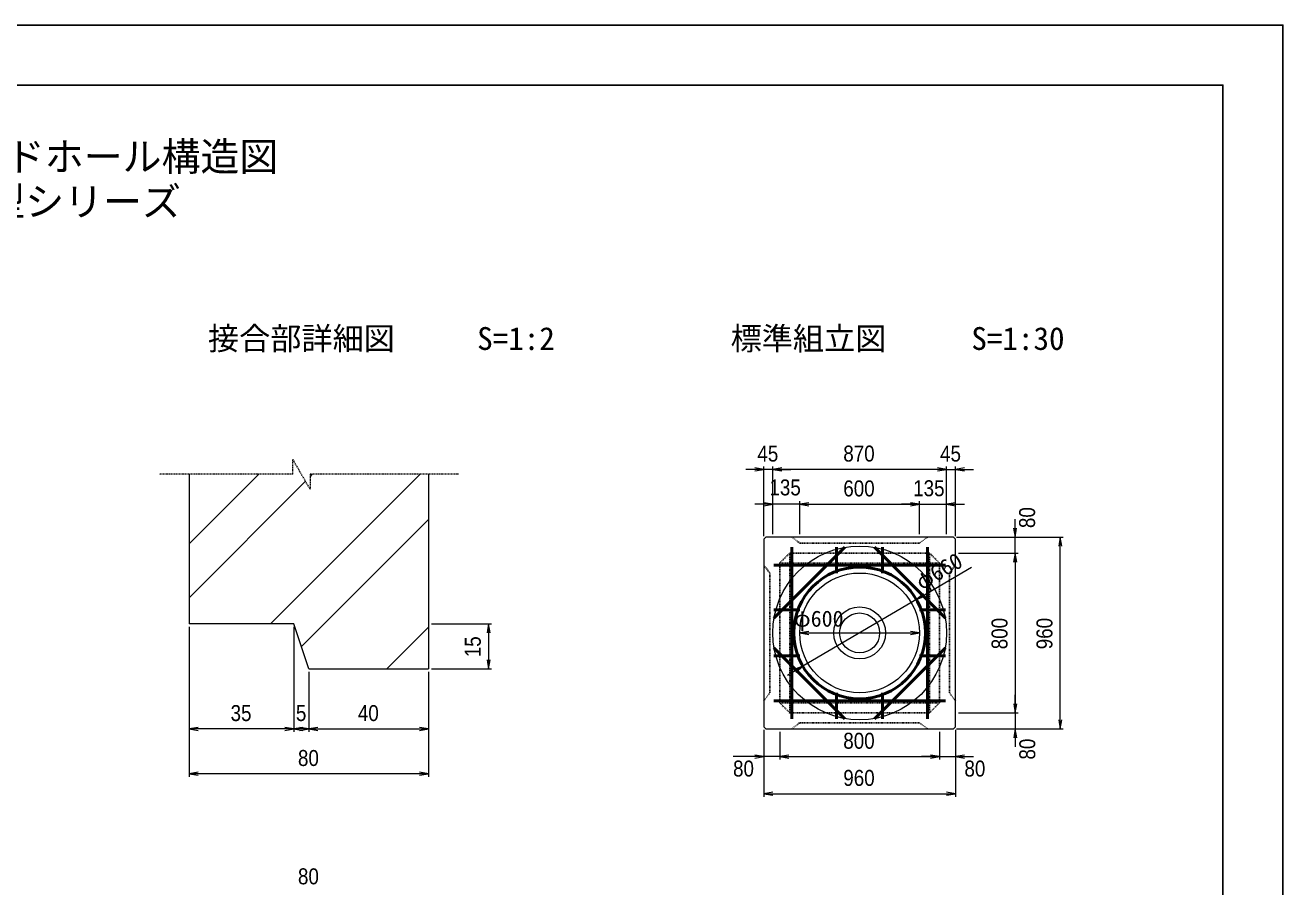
# Model space of a CAD drawing. Units: millimetres, scale not verified. Extents: x -210 to 210, y -148 to 148.
# Drawn here: x 0 to 210, y 4.7 to 148.5 of the extents above; entities that cross this region are included whole.
import ezdxf
from ezdxf.enums import TextEntityAlignment as Align

# ---------------------------------------------------------------- set-up
doc = ezdxf.new("R2010")
doc.units = ezdxf.units.MM
doc.linetypes.add('USER1', pattern=[12.95, 6.35, -3.175, 0.25, -3.175])
doc.linetypes.add('USER2', pattern=[4.7625, 3.175, -1.5875])
doc.layers.add('0-0', color=7, linetype='Continuous')
for name, color, linetype, lineweight in [('0-1_0', 9, 'Continuous', 25), ('0-2_dims', 2, 'Continuous', 13), ('0-3_pen1実線', 4, 'Continuous', 13), ('0-5_pen3実線', 7, 'Continuous', 18), ('0-6_pen4実線', 6, 'Continuous', 25), ('0-7_pen1一点', 4, 'USER1', 13), ('0-8_pen2破線', 3, 'USER2', 25), ('0-9_鉄筋１', 7, 'Continuous', 50), ('0-A_鉄筋２', 7, 'Continuous', 50), ('0-C_鉄筋', 7, 'Continuous', 50)]:
    doc.layers.add(name, color=color, linetype=linetype, lineweight=lineweight)
doc.styles.add('ＭＳ ゴシック', font='')
doc.styles.add('ＭＳ Ｐゴシック', font='')
doc.styles.get('ＭＳ ゴシック').set_extended_font_data('MS Gothic')
doc.styles.get('ＭＳ Ｐゴシック').set_extended_font_data('MS PGothic')

# ---------------------------------------------------------------- blocks, each defined once
blk = doc.blocks.new('部分図 1')
at = {"layer": '0-1_0'}
blk.add_lwpolyline([(0, 0), (12600, 0), (12600, 8910), (0, 8910)], close=True, dxfattribs=at)
at = {"layer": '0-2_dims'}
for p, q in [((10000, 6686), (9910, 6686)), ((10000, 6352), (10000, 6701)), ((10045, 6686), (10000, 6686)), ((10045, 6362), (10045, 6701)), ((10045, 6362), (10045, 6701)), ((10045, 6686), (10135, 6686)), ((10915, 6686), (10045, 6686)), ((10915, 6686), (10825, 6686)), ((10915, 6362), (10915, 6701)), ((10915, 6362), (10915, 6701)), ((10915, 6686), (10960, 6686)), ((10960, 6352), (10960, 6701)), ((10960, 6686), (11050, 6686)), ((10045, 6511.58), (9955, 6511.58)), ((10045, 6362), (10045, 6526.58)), ((10180, 6511.58), (10045, 6511.58)), ((10180, 6362), (10180, 6526.58)), ((10180, 6362), (10180, 6526.58)), ((10180, 6511.58), (10780, 6511.58)), ((10180, 6511.58), (10270, 6511.58)), ((10780, 6511.58), (10690, 6511.58)), ((10780, 6362), (10780, 6526.58)), ((10780, 6362), (10780, 6526.58)), ((10780, 6511.58), (10915, 6511.58)), ((10915, 6362), (10915, 6526.58)), ((10915, 6511.58), (11005, 6511.58)), ((11258.74, 6347), (11258.74, 6437)), ((10965, 6347), (11499.69, 6347)), ((10965, 6347), (11273.74, 6347)), ((11258.74, 6267), (11258.74, 6347)), ((11484.69, 5387), (11484.69, 6347)), ((10975, 6267), (11274.69, 6267)), ((10975, 6267), (11273.74, 6267)), ((11258.74, 6267), (11258.74, 6177)), ((11259.69, 6267), (11259.69, 5467)), ((7121.08, 5897.4), (7121.08, 5371.73)), ((7121.08, 5897.4), (7121.08, 5146.73)), ((7646.08, 5897.4), (7646.08, 5371.73)), ((7646.08, 5897.4), (7646.08, 5371.73)), ((8336.08, 5912.4), (8636.18, 5912.4)), ((8621.18, 5912.4), (8621.18, 5687.4)), ((7721.08, 5672.4), (7721.08, 5371.73)), ((7721.08, 5672.4), (7721.08, 5371.73)), ((8321.08, 5672.4), (8321.08, 5371.73)), ((8321.08, 5672.4), (8321.08, 5146.73)), ((8336.08, 5687.4), (8636.18, 5687.4)), ((11259.69, 5467), (11259.69, 5557)), ((10975, 5467), (11274.69, 5467)), ((10975, 5467), (11274.69, 5467)), ((11259.69, 5467), (11259.69, 5387)), ((7646.08, 5386.73), (7121.08, 5386.73)), ((7721.08, 5386.73), (7646.08, 5386.73)), ((7721.08, 5386.73), (8321.08, 5386.73)), ((10000, 5382), (10000, 5047)), ((10000, 5382), (10000, 5233.08)), ((10080, 5372), (10080, 5233.09)), ((10080, 5372), (10080, 5233.08)), ((10880, 5372), (10880, 5233.09)), ((10880, 5372), (10880, 5233.09)), ((10960, 5382), (10960, 5047)), ((10960, 5382), (10960, 5233.09)), ((10965, 5387), (11274.69, 5387)), ((10965, 5387), (11499.69, 5387)), ((11259.69, 5387), (11259.69, 5297)), ((10000, 5248.08), (9845.91, 5248.08)), ((10080, 5248.08), (10000, 5248.08)), ((10080, 5248.09), (10880, 5248.09)), ((10080, 5248.08), (10170, 5248.08)), ((10880, 5248.09), (10790, 5248.09)), ((10880, 5248.09), (10960, 5248.09)), ((10960, 5248.09), (11050, 5248.09)), ((8321.08, 5161.73), (7121.08, 5161.73)), ((10000, 5062), (10960, 5062))]:
    blk.add_line(p, q, dxfattribs=at)
at = {"layer": '0-2_dims', "lineweight": 18}
for p, q in [((10764.5, 6034.21), (11040.39, 6196.35)), ((10764.5, 6034.21), (10195.5, 5699.79)), ((10180, 5867), (10780, 5867)), ((10195.5, 5699.79), (10117.91, 5654.19))]:
    blk.add_line(p, q, dxfattribs=at)
at = {"layer": '0-2_dims'}
for points in [[(9955, 6678.5), (10000, 6686), (9955, 6693.5)], [(10090, 6693.5), (10045, 6686), (10090, 6678.5)], [(10090, 6693.5), (10045, 6686), (10090, 6678.5)], [(10870, 6678.5), (10915, 6686), (10870, 6693.5)], [(10870, 6678.5), (10915, 6686), (10870, 6693.5)], [(11005, 6693.5), (10960, 6686), (11005, 6678.5)], [(10000, 6504.08), (10045, 6511.58), (10000, 6519.08)], [(10225, 6519.08), (10180, 6511.58), (10225, 6504.08)], [(10225, 6519.08), (10180, 6511.58), (10225, 6504.08)], [(10735, 6504.08), (10780, 6511.58), (10735, 6519.08)], [(10735, 6504.08), (10780, 6511.58), (10735, 6519.08)], [(10960, 6519.08), (10915, 6511.58), (10960, 6504.08)], [(11251.24, 6392), (11258.74, 6347), (11266.24, 6392)], [(11492.19, 6302), (11484.69, 6347), (11477.19, 6302)], [(11266.24, 6222), (11258.74, 6267), (11251.24, 6222)], [(11267.19, 6222), (11259.69, 6267), (11252.19, 6222)], [(8628.68, 5867.4), (8621.18, 5912.4), (8613.68, 5867.4)], [(8613.68, 5732.4), (8621.18, 5687.4), (8628.68, 5732.4)], [(11252.19, 5512), (11259.69, 5467), (11267.19, 5512)], [(11252.19, 5512), (11259.69, 5467), (11267.19, 5512)], [(11477.19, 5432), (11484.69, 5387), (11492.19, 5432)], [(7166.08, 5394.23), (7121.08, 5386.73), (7166.08, 5379.23)], [(7601.08, 5379.23), (7646.08, 5386.73), (7601.08, 5394.23)], [(7691.08, 5394.23), (7646.08, 5386.73), (7691.08, 5379.23)], [(7676.08, 5379.23), (7721.08, 5386.73), (7676.08, 5394.23)], [(7766.08, 5394.23), (7721.08, 5386.73), (7766.08, 5379.23)], [(8276.08, 5379.23), (8321.08, 5386.73), (8276.08, 5394.23)], [(11267.19, 5342), (11259.69, 5387), (11252.19, 5342)], [(9955, 5240.58), (10000, 5248.08), (9955, 5255.58)], [(10125, 5255.59), (10080, 5248.09), (10125, 5240.59)], [(10125, 5255.58), (10080, 5248.08), (10125, 5240.58)], [(10835, 5240.59), (10880, 5248.09), (10835, 5255.59)], [(10835, 5240.59), (10880, 5248.09), (10835, 5255.59)], [(11005, 5255.59), (10960, 5248.09), (11005, 5240.59)], [(7166.08, 5169.23), (7121.08, 5161.73), (7166.08, 5154.23)], [(8276.08, 5154.23), (8321.08, 5161.73), (8276.08, 5169.23)], [(10045, 5069.5), (10000, 5062), (10045, 5054.5)], [(10915, 5054.5), (10960, 5062), (10915, 5069.5)]]:
    blk.add_lwpolyline(points, dxfattribs=at)
at = {"layer": '0-2_dims', "lineweight": 18}
for points in [[(10799.5, 6063.47), (10764.5, 6034.21), (10807.1, 6050.54)], [(10225, 5874.5), (10180, 5867), (10225, 5859.5)], [(10735, 5859.5), (10780, 5867), (10735, 5874.5)], [(10160.5, 5670.53), (10195.5, 5699.79), (10152.9, 5683.46)]]:
    blk.add_lwpolyline(points, dxfattribs=at)
at = {"layer": '0-3_pen1実線'}
for p, q in [((7121.08, 6312.86), (7470.62, 6662.4)), ((7121.08, 6043.45), (7704.24, 6626.61)), ((7528.84, 5912.4), (8278.84, 6662.4)), ((7726.88, 6649.25), (7740.03, 6662.4)), ((7684.13, 5798.27), (8321.08, 6435.23)), ((8112.07, 5687.4), (8321.08, 5896.41))]:
    blk.add_line(p, q, dxfattribs=at)
at = {"layer": '0-5_pen3実線'}
for p, q in [((7121.08, 6662.4), (7121.08, 5912.4)), ((8321.08, 6662.4), (8321.08, 5687.4)), ((10010, 6347), (10000, 6337)), ((10000, 6337), (10000, 5397)), ((10950, 6347), (10010, 6347)), ((10950, 6347), (10960, 6337)), ((10960, 5397), (10960, 6337)), ((7646.08, 5912.4), (7121.08, 5912.4)), ((7721.08, 5687.4), (7646.08, 5912.4)), ((7721.08, 5687.4), (8321.08, 5687.4)), ((10000, 5397), (10010, 5387)), ((10010, 5387), (10950, 5387)), ((10960, 5397), (10950, 5387))]:
    blk.add_line(p, q, dxfattribs=at)
for radius in [435, 300, 130, 100]:
    blk.add_circle((10480, 5867), radius, dxfattribs=at)
at = {"layer": '0-6_pen4実線'}
blk.add_lwpolyline([(300, 300), (12300, 300), (12300, 8610), (300, 8610)], close=True, dxfattribs=at)
at = {"layer": '0-7_pen1一点'}
for p, q in [((7640.28, 6662.4), (7640.28, 6737.4)), ((7726.88, 6587.4), (7640.28, 6737.4)), ((7640.28, 6662.4), (6971.08, 6662.4)), ((8471.08, 6662.4), (7726.88, 6662.4)), ((7726.88, 6662.4), (7726.88, 6587.4))]:
    blk.add_line(p, q, dxfattribs=at)
at = {"layer": '0-8_pen2破線'}
for p, q in [((10140, 6347), (10180, 6317)), ((10180, 6317), (10780, 6317)), ((10820, 6347), (10780, 6317)), ((10080, 6217), (10130, 6267)), ((10830, 6267), (10130, 6267)), ((10130, 6267), (10130, 5467)), ((10830, 6267), (10880, 6217)), ((10830, 6267), (10830, 5467)), ((10000, 6207), (10030, 6167)), ((10080, 6217), (10080, 5517)), ((10080, 6217), (10880, 6217)), ((10880, 5517), (10880, 6217)), ((10960, 6207), (10930, 6167)), ((10130, 5467), (10080, 5517)), ((10080, 5517), (10880, 5517)), ((10880, 5517), (10830, 5467)), ((10130, 5467), (10830, 5467)), ((10140, 5387), (10180, 5417)), ((10180, 5417), (10780, 5417)), ((10820, 5387), (10780, 5417))]:
    blk.add_line(p, q, dxfattribs=at)
for points in [[(10000, 5527), (10030, 5567), (10030, 6167)], [(10960, 5527), (10930, 5567), (10930, 6167)]]:
    blk.add_lwpolyline(points, dxfattribs=at)
at = {"layer": '0-9_鉄筋１'}
for p, q in [((10405.35, 6297), (10050, 5941.65)), ((10365, 6167), (10365, 6257)), ((10554.65, 6297), (10910, 5941.65)), ((10595, 6167), (10595, 6257)), ((10820, 6257), (10820, 5477)), ((10090, 6207), (10870, 6207)), ((10090, 5982), (10180, 5982)), ((10870, 5982), (10780, 5982)), ((10405.35, 5437), (10050, 5792.35)), ((10090, 5752), (10180, 5752)), ((10554.65, 5437), (10910, 5792.35)), ((10870, 5752), (10780, 5752)), ((10365, 5567), (10365, 5477)), ((10595, 5567), (10595, 5477))]:
    blk.add_line(p, q, dxfattribs=at)
blk.add_circle((10480, 5867), 330, dxfattribs=at)
at = {"layer": '0-A_鉄筋２'}
for p, q in [((10140, 6257), (10140, 6297)), ((10365, 6257), (10365, 6297)), ((10595, 6257), (10595, 6297)), ((10820, 6257), (10820, 6297)), ((10090, 6207), (10050, 6207)), ((10870, 6207), (10910, 6207)), ((10090, 5982), (10050, 5982)), ((10870, 5982), (10910, 5982)), ((10090, 5752), (10050, 5752)), ((10870, 5752), (10910, 5752)), ((10090, 5527), (10050, 5527)), ((10870, 5527), (10910, 5527)), ((10140, 5477), (10140, 5437)), ((10365, 5477), (10365, 5437)), ((10595, 5477), (10595, 5437)), ((10820, 5477), (10820, 5437))]:
    blk.add_line(p, q, dxfattribs=at)
at = {"layer": '0-C_鉄筋'}
for p, q in [((10140, 6257), (10140, 5477)), ((10090, 5527), (10870, 5527))]:
    blk.add_line(p, q, dxfattribs=at)
at = {"layer": '0-2_dims', "color": 7, "style": 'ＭＳ Ｐゴシック', "width": 0.9}
for s, p in [('45', (9967.95, 6701)), ('870', (10398.18, 6701)), ('45', (10882.95, 6701)), ('135', (10028.18, 6531.45)), ('600', (10398.18, 6526.58)), ('135', (10748.18, 6527.45)), ('35', (7329.04, 5401.73)), ('5', (7656.31, 5401.73)), ('40', (7966.54, 5401.73)), ('800', (10398.18, 5263.09)), ('80', (7666.54, 5176.73)), ('80', (9845.91, 5123.99)), ('80', (11005, 5124)), ('960', (10398.18, 5077)), ('80', (7666.54, 4584.24))]:
    blk.add_text(s, height=79.98, dxfattribs=at).set_placement(p, align=Align.BOTTOM_LEFT)
for s, p in [('80', (11382.83, 6392)), ('800', (11244.69, 5785.18)), ('960', (11469.69, 5785.18)), ('15', (8606.18, 5745.35)), ('80', (11383.78, 5232.91))]:
    blk.add_text(s, height=79.98, rotation=90, dxfattribs=at).set_placement(p, align=Align.BOTTOM_LEFT)
at = {"layer": '0-2_dims', "color": 7, "style": 'ＭＳ ゴシック'}
blk.add_text('φ660', height=80.65, rotation=30.443, dxfattribs=at).set_placement((10803.05, 6057.44), align=Align.BOTTOM_LEFT)
blk.add_text('φ600', height=80.65, dxfattribs=at).set_placement((10151.5, 5874), align=Align.BOTTOM_LEFT)
at = {"layer": '0-5_pen3実線', "style": 'ＭＳ ゴシック'}
for s, height, p in [('\u3000接合部詳細図\u3000', 114.4, (7059.66, 7249.52)), ('S=1:2', 114.3, (8564.39, 7249.54)), ('\u3000標準組立図\u3000', 114.3, (9678, 7249.52)), ('S=1:30', 114.4, (11039.65, 7249.51))]:
    blk.add_text(s, height=height, dxfattribs=at).set_placement(p, align=Align.BOTTOM_LEFT)
at = {"layer": '0-6_pen4実線', "style": 'ＭＳ ゴシック'}
for s, p in [('\u3000ＫＯＥＩハンドホール構造図\u3000', (4837.55, 8137.5)), ('８００型シリーズ', (5520.06, 7912.51))]:
    blk.add_text(s, height=143, dxfattribs=at).set_placement(p, align=Align.BOTTOM_LEFT)

msp = doc.modelspace()

# ---------------------------------------------------------------- block references
at = {"layer": '0-0', "xscale": 0.0333333, "yscale": 0.0333333}
msp.add_blockref('部分図 1', (-210, -148.5), dxfattribs=at)

doc.saveas('drawing.dxf')
